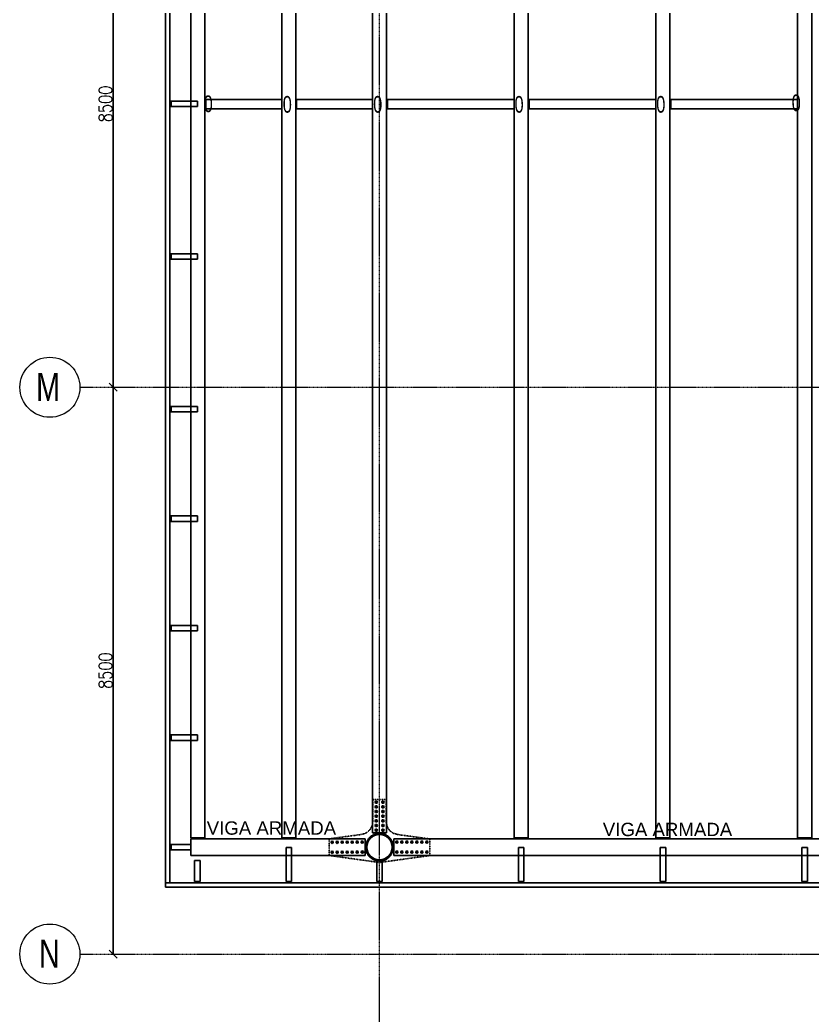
# Model space of a CAD drawing. Header units: millimetres. Extents: x -999 to 93225, y -17477 to 29086.
# Drawn here: x -999 to 10879, y -766 to 14160 of the extents above; entities that cross this region are included whole.
import ezdxf
from ezdxf.enums import TextEntityAlignment as Align

# ---------------------------------------------------------------- set-up
doc = ezdxf.new("R2010")
doc.units = ezdxf.units.MM
doc.header["$LTSCALE"] = 0.4
doc.linetypes.add('DXK_LINE_DOT2', pattern=[3.9198, 1.9599, -1.9599])
doc.linetypes.add('Grid Line', pattern=[3.33375, 1.905, -0.47625, 0.47625, -0.47625])
doc.layers.get('0').update_dxf_attribs({"color": 255})
for name, color, linetype, lineweight in [('0-3', 250, 'Continuous', 5), ('E_COLUMNAS-1', 1, 'Continuous', 25), ('E_COLUMNAS-3', 1, 'Continuous', 35), ('E_EJES', 8, 'Continuous', 9), ('E_EJES-1', 8, 'Grid Line', 9), ('E_TEXTO', 3, 'Continuous', 9), ('E_VIGAS-1', 254, 'Continuous', 25), ('E_VIGAS-2', 8, 'Continuous', 25), ('S-COLS-HDLN-1', 52, 'Continuous', 9)]:
    doc.layers.add(name, color=color, linetype=linetype, lineweight=lineweight)
doc.layers.add('COTAS', color=8, linetype='Continuous')
doc.styles.add('CNI_COTAS', font='romans.shx', dxfattribs={"width": 0.8})
doc.styles.add('CX', font='ARIALUNI.ttf', dxfattribs={"width": 0.8, "height": 300})
doc.styles.add('Swis721 LtCn BT', font='swisscl.ttf', dxfattribs={"height": 0.42})
doc.styles.add('VERDANA', font='arial.ttf')
doc.dimstyles.new('1.5', dxfattribs={"dimscale": 0, "dimtxt": 200, "dimasz": 120, "dimexe": 4, "dimexo": 4, "dimgap": 15, "dimtad": 1, "dimdec": 0, "dimzin": 4, "dimdsep": 46, "dimtxsty": 'CNI_COTAS', "dimblk": 'OBLIQUE', "dimcen": -0.09, "dimclrd": 256, "dimclrt": 3, "dimadec": 0, "dimazin": 0, "dimtfac": 1, "dimtdec": 0, "dimtmove": 2, "dimatfit": 0, "dimldrblk": 'OBLIQUE', "dimfxl": 0.05, "dimtolj": 1, "dimtzin": 0, "dimarcsym": 0})

# ---------------------------------------------------------------- blocks, each defined once
blk = doc.blocks.new('EST_SFM_VIGA-METALICA-SECCION-C - EST_SFM_VIGA-METALICA-UPN160-1510769-_10_00m_N_E_-NIVEL-3 DOC')
at = {"layer": 'E_VIGAS-1'}
for p, q in [((11.677, 0.047), (-11.69, 0.047)), ((11.677, 0.047), (11.677, -0.018)), ((-11.69, -0.018), (11.677, -0.018))]:
    blk.add_line(p, q, dxfattribs=at)
blk = doc.blocks.new('EST_SFM_VIGA-METALICA-SECCION-C - EST_SFM_VIGA-METALICA-UPN160-1509776-_10_00m_N_E_-NIVEL-3 DOC')
at = {"layer": 'E_VIGAS-1'}
for p, q in [((-44.831, -0.018), (-44.831, 0.047)), ((44.822, 0.047), (-44.831, 0.047)), ((-44.831, -0.018), (44.822, -0.018))]:
    blk.add_line(p, q, dxfattribs=at)
blk = doc.blocks.new('DCTIB_CNI_EST_MOD-1A-FAC_0001_rvt-2-_10_00m_N_E_-NIVEL-3 DOC')
at = {"layer": 'E_VIGAS-1'}
for p, q in [((-85.789, 153.428), (-85.789, 153.456)), ((-85.789, 153.456), (-85.788, 153.456)), ((-85.788, 153.374), (-85.788, 153.456)), ((-85.788, 153.456), (-85.391, 153.456)), ((-85.788, 153.456), (-85.788, 153.374)), ((-85.391, 153.456), (-85.391, 153.374)), ((-85.808, 153.418), (-85.794, 153.418)), ((-85.794, 153.413), (-85.808, 153.413)), ((-85.794, 153.418), (-85.789, 153.418)), ((-85.789, 153.413), (-85.794, 153.413)), ((-85.789, 153.374), (-85.789, 153.402)), ((-85.788, 153.374), (-85.789, 153.374)), ((-85.788, 153.374), (-85.391, 153.374)), ((-85.808, 151.128), (-85.794, 151.128)), ((-85.794, 151.123), (-85.808, 151.123)), ((-85.794, 151.128), (-85.789, 151.128)), ((-85.789, 151.123), (-85.794, 151.123)), ((-85.789, 151.139), (-85.789, 151.166)), ((-85.789, 151.166), (-85.788, 151.166)), ((-85.789, 151.084), (-85.789, 151.112)), ((-85.788, 151.084), (-85.789, 151.084)), ((-85.788, 151.084), (-85.788, 151.166)), ((-85.788, 151.166), (-85.391, 151.166)), ((-85.788, 151.166), (-85.788, 151.084)), ((-85.788, 151.084), (-85.391, 151.084)), ((-85.391, 151.166), (-85.391, 151.084)), ((-85.808, 148.838), (-85.794, 148.838)), ((-85.794, 148.833), (-85.808, 148.833)), ((-85.794, 148.838), (-85.789, 148.838)), ((-85.789, 148.833), (-85.794, 148.833)), ((-85.789, 148.849), (-85.789, 148.876)), ((-85.789, 148.876), (-85.788, 148.876)), ((-85.789, 148.794), (-85.789, 148.822)), ((-85.788, 148.794), (-85.788, 148.876)), ((-85.788, 148.876), (-85.391, 148.876)), ((-85.788, 148.876), (-85.788, 148.794)), ((-85.391, 148.876), (-85.391, 148.794)), ((-85.788, 148.794), (-85.789, 148.794)), ((-85.788, 148.794), (-85.391, 148.794)), ((-85.808, 147.195), (-85.794, 147.195)), ((-85.794, 147.19), (-85.808, 147.19)), ((-85.794, 147.195), (-85.789, 147.195)), ((-85.789, 147.19), (-85.794, 147.19)), ((-85.789, 147.206), (-85.789, 147.234)), ((-85.789, 147.234), (-85.788, 147.234)), ((-85.789, 147.152), (-85.789, 147.18)), ((-85.788, 147.152), (-85.788, 147.234)), ((-85.788, 147.234), (-85.391, 147.234)), ((-85.788, 147.234), (-85.788, 147.152)), ((-85.391, 147.234), (-85.391, 147.152)), ((-85.788, 147.152), (-85.789, 147.152)), ((-85.788, 147.152), (-85.391, 147.152)), ((-85.808, 145.553), (-85.794, 145.553)), ((-85.794, 145.548), (-85.808, 145.548)), ((-85.794, 145.553), (-85.789, 145.553)), ((-85.789, 145.548), (-85.794, 145.548)), ((-85.789, 145.564), (-85.789, 145.592)), ((-85.789, 145.592), (-85.788, 145.592)), ((-85.789, 145.51), (-85.789, 145.537)), ((-85.788, 145.51), (-85.788, 145.592)), ((-85.788, 145.592), (-85.391, 145.592)), ((-85.788, 145.592), (-85.788, 145.51)), ((-85.391, 145.592), (-85.391, 145.51)), ((-85.788, 145.51), (-85.789, 145.51)), ((-85.788, 145.51), (-85.391, 145.51)), ((-85.808, 143.911), (-85.794, 143.911)), ((-85.794, 143.906), (-85.808, 143.906)), ((-85.794, 143.911), (-85.789, 143.911)), ((-85.789, 143.906), (-85.794, 143.906)), ((-85.789, 143.921), (-85.789, 143.949)), ((-85.789, 143.949), (-85.788, 143.949)), ((-85.789, 143.867), (-85.789, 143.895)), ((-85.788, 143.867), (-85.788, 143.949)), ((-85.788, 143.949), (-85.391, 143.949)), ((-85.788, 143.949), (-85.788, 143.867)), ((-85.391, 143.949), (-85.391, 143.867)), ((-85.788, 143.867), (-85.789, 143.867)), ((-85.788, 143.867), (-85.391, 143.867)), ((-85.808, 142.268), (-85.794, 142.268)), ((-85.794, 142.263), (-85.808, 142.263)), ((-85.794, 142.268), (-85.789, 142.268)), ((-85.789, 142.263), (-85.794, 142.263)), ((-85.789, 142.307), (-85.788, 142.307)), ((-85.789, 142.279), (-85.789, 142.307)), ((-85.789, 142.225), (-85.789, 142.253)), ((-85.788, 142.225), (-85.788, 142.307)), ((-85.788, 142.307), (-85.788, 142.225)), ((-85.491, 142.307), (-85.788, 142.307)), ((-85.491, 142.307), (-85.491, 142.225)), ((-84.064, 142.261), (-83.982, 142.261)), ((-84.064, 141.749), (-84.064, 142.261)), ((-83.982, 141.749), (-83.982, 142.261)), ((-80.578, 142.261), (-80.496, 142.261)), ((-80.578, 141.749), (-80.578, 142.261)), ((-80.496, 141.749), (-80.496, 142.261)), ((-78.453, 142.261), (-78.371, 142.261)), ((-78.453, 141.749), (-78.453, 142.261)), ((-78.371, 141.749), (-78.371, 142.261)), ((-76.328, 142.261), (-76.246, 142.261)), ((-76.328, 141.749), (-76.328, 142.261)), ((-76.246, 141.749), (-76.246, 142.261)), ((-85.788, 142.225), (-85.789, 142.225)), ((-85.491, 142.225), (-85.788, 142.225)), ((-85.435, 142.063), (-85.353, 142.063)), ((-85.435, 141.749), (-85.435, 142.063)), ((-85.353, 141.749), (-85.353, 142.063)), ((-82.703, 142.058), (-82.621, 142.058)), ((-82.703, 141.749), (-82.703, 142.058)), ((-82.621, 141.749), (-82.621, 142.058)), ((-85.353, 141.749), (-85.435, 141.749)), ((-85.435, 141.748), (-85.435, 141.749)), ((-85.435, 141.749), (-85.353, 141.749)), ((-85.407, 141.748), (-85.435, 141.748)), ((-85.396, 141.743), (-85.396, 141.748)), ((-85.396, 141.729), (-85.396, 141.743)), ((-85.391, 141.748), (-85.391, 141.743)), ((-85.391, 141.743), (-85.391, 141.729)), ((-85.353, 141.748), (-85.381, 141.748)), ((-85.353, 141.749), (-85.353, 141.748)), ((-83.982, 141.749), (-84.064, 141.749)), ((-84.064, 141.748), (-84.064, 141.749)), ((-84.064, 141.749), (-83.982, 141.749)), ((-84.037, 141.748), (-84.064, 141.748)), ((-84.026, 141.743), (-84.026, 141.748)), ((-84.026, 141.729), (-84.026, 141.743)), ((-84.021, 141.748), (-84.021, 141.743)), ((-84.021, 141.743), (-84.021, 141.729)), ((-83.982, 141.748), (-84.01, 141.748)), ((-83.982, 141.749), (-83.982, 141.748)), ((-82.621, 141.749), (-82.703, 141.749)), ((-82.703, 141.748), (-82.703, 141.749)), ((-82.703, 141.749), (-82.621, 141.749)), ((-82.675, 141.748), (-82.703, 141.748)), ((-82.664, 141.743), (-82.664, 141.748)), ((-82.664, 141.729), (-82.664, 141.743)), ((-82.659, 141.748), (-82.659, 141.743)), ((-82.659, 141.743), (-82.659, 141.729)), ((-82.621, 141.748), (-82.649, 141.748)), ((-82.621, 141.749), (-82.621, 141.748)), ((-80.496, 141.749), (-80.578, 141.749)), ((-80.578, 141.748), (-80.578, 141.749)), ((-80.578, 141.749), (-80.496, 141.749)), ((-80.55, 141.748), (-80.578, 141.748)), ((-80.539, 141.743), (-80.539, 141.748)), ((-80.539, 141.729), (-80.539, 141.743)), ((-80.534, 141.748), (-80.534, 141.743)), ((-80.534, 141.743), (-80.534, 141.729)), ((-80.496, 141.748), (-80.524, 141.748)), ((-80.496, 141.749), (-80.496, 141.748)), ((-78.371, 141.749), (-78.453, 141.749)), ((-78.453, 141.748), (-78.453, 141.749)), ((-78.453, 141.749), (-78.371, 141.749)), ((-78.425, 141.748), (-78.453, 141.748)), ((-78.414, 141.743), (-78.414, 141.748)), ((-78.414, 141.729), (-78.414, 141.743)), ((-78.409, 141.748), (-78.409, 141.743)), ((-78.409, 141.743), (-78.409, 141.729)), ((-78.371, 141.748), (-78.399, 141.748)), ((-78.371, 141.749), (-78.371, 141.748)), ((-76.246, 141.749), (-76.328, 141.749)), ((-76.328, 141.748), (-76.328, 141.749)), ((-76.328, 141.749), (-76.246, 141.749)), ((-76.3, 141.748), (-76.328, 141.748)), ((-76.289, 141.743), (-76.289, 141.748)), ((-76.289, 141.729), (-76.289, 141.743)), ((-76.284, 141.748), (-76.284, 141.743)), ((-76.284, 141.743), (-76.284, 141.729)), ((-76.246, 141.748), (-76.274, 141.748)), ((-76.246, 141.749), (-76.246, 141.748))]:
    blk.add_line(p, q, dxfattribs=at)
for points, knots in [([(-85.789, 153.428), (-85.789, 153.428), (-85.789, 153.426), (-85.789, 153.424), (-85.79, 153.421), (-85.791, 153.419), (-85.792, 153.418), (-85.793, 153.418), (-85.794, 153.418)], [0, 0, 0, 0, 0.142857, 0.285714, 0.428571, 0.571429, 0.785714, 1, 1, 1, 1]), ([(-85.794, 153.418), (-85.793, 153.418), (-85.792, 153.418), (-85.791, 153.42), (-85.79, 153.421), (-85.79, 153.423), (-85.789, 153.424), (-85.789, 153.426), (-85.789, 153.427), (-85.789, 153.428)], [0, 0, 0, 0, 0.285714, 0.428571, 0.571429, 0.678571, 0.732143, 0.785714, 1, 1, 1, 1]), ([(-85.789, 153.402), (-85.789, 153.403), (-85.789, 153.405), (-85.789, 153.407), (-85.79, 153.409), (-85.791, 153.411), (-85.792, 153.412), (-85.793, 153.413), (-85.794, 153.413)], [0, 0, 0, 0, 0.142857, 0.285714, 0.428571, 0.571429, 0.785714, 1, 1, 1, 1]), ([(-85.794, 153.413), (-85.793, 153.413), (-85.792, 153.412), (-85.791, 153.411), (-85.79, 153.409), (-85.79, 153.408), (-85.789, 153.407), (-85.789, 153.405), (-85.789, 153.403), (-85.789, 153.402)], [0, 0, 0, 0, 0.285714, 0.428571, 0.571429, 0.678571, 0.732143, 0.785714, 1, 1, 1, 1]), ([(-85.789, 151.139), (-85.789, 151.138), (-85.789, 151.136), (-85.789, 151.134), (-85.79, 151.131), (-85.791, 151.13), (-85.792, 151.128), (-85.793, 151.128), (-85.794, 151.128)], [0, 0, 0, 0, 0.142857, 0.285714, 0.428571, 0.571429, 0.785714, 1, 1, 1, 1]), ([(-85.794, 151.128), (-85.793, 151.128), (-85.792, 151.128), (-85.791, 151.13), (-85.79, 151.131), (-85.79, 151.133), (-85.789, 151.134), (-85.789, 151.136), (-85.789, 151.137), (-85.789, 151.139)], [0, 0, 0, 0, 0.285714, 0.428571, 0.571429, 0.678571, 0.732143, 0.785714, 1, 1, 1, 1]), ([(-85.789, 151.112), (-85.789, 151.113), (-85.789, 151.115), (-85.789, 151.117), (-85.79, 151.119), (-85.791, 151.121), (-85.792, 151.123), (-85.793, 151.123), (-85.794, 151.123)], [0, 0, 0, 0, 0.142857, 0.285714, 0.428571, 0.571429, 0.785714, 1, 1, 1, 1]), ([(-85.794, 151.123), (-85.793, 151.123), (-85.792, 151.122), (-85.791, 151.121), (-85.79, 151.119), (-85.79, 151.118), (-85.789, 151.117), (-85.789, 151.115), (-85.789, 151.113), (-85.789, 151.112)], [0, 0, 0, 0, 0.285714, 0.428571, 0.571429, 0.678571, 0.732143, 0.785714, 1, 1, 1, 1]), ([(-85.789, 148.849), (-85.789, 148.848), (-85.789, 148.846), (-85.789, 148.844), (-85.79, 148.842), (-85.791, 148.84), (-85.792, 148.838), (-85.793, 148.838), (-85.794, 148.838)], [0, 0, 0, 0, 0.142857, 0.285714, 0.428571, 0.571429, 0.785714, 1, 1, 1, 1]), ([(-85.794, 148.838), (-85.793, 148.838), (-85.792, 148.838), (-85.791, 148.84), (-85.79, 148.841), (-85.79, 148.843), (-85.789, 148.844), (-85.789, 148.846), (-85.789, 148.847), (-85.789, 148.849)], [0, 0, 0, 0, 0.285714, 0.428571, 0.571429, 0.678571, 0.732143, 0.785714, 1, 1, 1, 1]), ([(-85.789, 148.822), (-85.789, 148.823), (-85.789, 148.825), (-85.789, 148.827), (-85.79, 148.829), (-85.791, 148.831), (-85.792, 148.833), (-85.793, 148.833), (-85.794, 148.833)], [0, 0, 0, 0, 0.142857, 0.285714, 0.428571, 0.571429, 0.785714, 1, 1, 1, 1]), ([(-85.794, 148.833), (-85.793, 148.833), (-85.792, 148.833), (-85.791, 148.831), (-85.79, 148.829), (-85.79, 148.828), (-85.789, 148.827), (-85.789, 148.825), (-85.789, 148.823), (-85.789, 148.822)], [0, 0, 0, 0, 0.285714, 0.428571, 0.571429, 0.678571, 0.732143, 0.785714, 1, 1, 1, 1]), ([(-85.789, 147.206), (-85.789, 147.205), (-85.789, 147.204), (-85.789, 147.201), (-85.79, 147.199), (-85.791, 147.197), (-85.792, 147.196), (-85.793, 147.195), (-85.794, 147.195)], [0, 0, 0, 0, 0.142857, 0.285714, 0.428571, 0.571429, 0.785714, 1, 1, 1, 1]), ([(-85.794, 147.195), (-85.793, 147.195), (-85.792, 147.196), (-85.791, 147.197), (-85.79, 147.199), (-85.79, 147.2), (-85.789, 147.202), (-85.789, 147.203), (-85.789, 147.205), (-85.789, 147.206)], [0, 0, 0, 0, 0.285714, 0.428571, 0.571429, 0.678571, 0.732143, 0.785714, 1, 1, 1, 1]), ([(-85.789, 147.18), (-85.789, 147.181), (-85.789, 147.182), (-85.789, 147.185), (-85.79, 147.187), (-85.791, 147.189), (-85.792, 147.19), (-85.793, 147.19), (-85.794, 147.19)], [0, 0, 0, 0, 0.142857, 0.285714, 0.428571, 0.571429, 0.785714, 1, 1, 1, 1]), ([(-85.794, 147.19), (-85.793, 147.19), (-85.792, 147.19), (-85.791, 147.189), (-85.79, 147.187), (-85.79, 147.186), (-85.789, 147.184), (-85.789, 147.183), (-85.789, 147.181), (-85.789, 147.18)], [0, 0, 0, 0, 0.285714, 0.428571, 0.571429, 0.678571, 0.732143, 0.785714, 1, 1, 1, 1]), ([(-85.794, 145.553), (-85.793, 145.553), (-85.792, 145.553), (-85.791, 145.555), (-85.79, 145.557), (-85.79, 145.558), (-85.789, 145.559), (-85.789, 145.561), (-85.789, 145.562), (-85.789, 145.564)], [0, 0, 0, 0, 0.285714, 0.428571, 0.571429, 0.678571, 0.732143, 0.785714, 1, 1, 1, 1]), ([(-85.789, 145.563), (-85.789, 145.563), (-85.789, 145.561), (-85.789, 145.559), (-85.79, 145.557), (-85.791, 145.555), (-85.792, 145.553), (-85.793, 145.553), (-85.794, 145.553)], [0.0205756, 0.0205756, 0.0205756, 0.0205756, 0.1428571, 0.2857143, 0.4285714, 0.5714286, 0.7857143, 1, 1, 1, 1]), ([(-85.789, 145.537), (-85.789, 145.538), (-85.789, 145.54), (-85.789, 145.542), (-85.79, 145.544), (-85.791, 145.546), (-85.792, 145.548), (-85.793, 145.548), (-85.794, 145.548)], [0, 0, 0, 0, 0.142857, 0.285714, 0.428571, 0.571429, 0.785714, 1, 1, 1, 1]), ([(-85.794, 145.548), (-85.793, 145.548), (-85.792, 145.548), (-85.791, 145.546), (-85.79, 145.545), (-85.79, 145.543), (-85.789, 145.542), (-85.789, 145.54), (-85.789, 145.539), (-85.789, 145.537)], [0, 0, 0, 0, 0.285714, 0.428571, 0.571429, 0.678571, 0.732143, 0.785714, 1, 1, 1, 1]), ([(-85.789, 143.921), (-85.789, 143.92), (-85.789, 143.919), (-85.789, 143.916), (-85.79, 143.914), (-85.791, 143.912), (-85.792, 143.911), (-85.793, 143.911), (-85.794, 143.911)], [0, 0, 0, 0, 0.142857, 0.285714, 0.428571, 0.571429, 0.785714, 1, 1, 1, 1]), ([(-85.794, 143.911), (-85.793, 143.911), (-85.792, 143.911), (-85.791, 143.913), (-85.79, 143.914), (-85.79, 143.916), (-85.789, 143.917), (-85.789, 143.918), (-85.789, 143.92), (-85.789, 143.921)], [0, 0, 0, 0, 0.285714, 0.428571, 0.571429, 0.678571, 0.732143, 0.785714, 1, 1, 1, 1]), ([(-85.789, 143.895), (-85.789, 143.896), (-85.789, 143.897), (-85.789, 143.9), (-85.79, 143.902), (-85.791, 143.904), (-85.792, 143.905), (-85.793, 143.906), (-85.794, 143.906)], [0, 0, 0, 0, 0.142857, 0.285714, 0.428571, 0.571429, 0.785714, 1, 1, 1, 1]), ([(-85.794, 143.906), (-85.793, 143.906), (-85.792, 143.905), (-85.791, 143.904), (-85.79, 143.902), (-85.79, 143.901), (-85.789, 143.9), (-85.789, 143.898), (-85.789, 143.896), (-85.789, 143.895)], [0, 0, 0, 0, 0.285714, 0.428571, 0.571429, 0.678571, 0.732143, 0.785714, 1, 1, 1, 1]), ([(-85.794, 142.268), (-85.793, 142.268), (-85.792, 142.269), (-85.791, 142.27), (-85.79, 142.272), (-85.79, 142.273), (-85.789, 142.274), (-85.789, 142.276), (-85.789, 142.278), (-85.789, 142.279)], [0, 0, 0, 0, 0.285714, 0.428571, 0.571429, 0.678571, 0.732143, 0.785714, 1, 1, 1, 1]), ([(-85.789, 142.279), (-85.789, 142.278), (-85.789, 142.276), (-85.789, 142.274), (-85.79, 142.272), (-85.791, 142.27), (-85.792, 142.269), (-85.793, 142.268), (-85.794, 142.268)], [0, 0, 0, 0, 0.142857, 0.285714, 0.428571, 0.571429, 0.785714, 1, 1, 1, 1]), ([(-85.794, 142.263), (-85.793, 142.263), (-85.792, 142.263), (-85.791, 142.261), (-85.79, 142.26), (-85.79, 142.258), (-85.789, 142.257), (-85.789, 142.255), (-85.789, 142.254), (-85.789, 142.253)], [0, 0, 0, 0, 0.285714, 0.428571, 0.571429, 0.678571, 0.732143, 0.785714, 1, 1, 1, 1]), ([(-85.789, 142.253), (-85.789, 142.253), (-85.789, 142.255), (-85.789, 142.257), (-85.79, 142.26), (-85.791, 142.262), (-85.792, 142.263), (-85.793, 142.263), (-85.794, 142.263)], [0, 0, 0, 0, 0.142857, 0.285714, 0.428571, 0.571429, 0.785714, 1, 1, 1, 1]), ([(-85.407, 141.748), (-85.406, 141.748), (-85.405, 141.748), (-85.402, 141.748), (-85.4, 141.747), (-85.398, 141.747), (-85.397, 141.745), (-85.396, 141.744), (-85.396, 141.743)], [0, 0, 0, 0, 0.142857, 0.285714, 0.428571, 0.571429, 0.785714, 1, 1, 1, 1]), ([(-85.396, 141.743), (-85.396, 141.744), (-85.397, 141.746), (-85.398, 141.747), (-85.4, 141.747), (-85.401, 141.748), (-85.402, 141.748), (-85.404, 141.748), (-85.406, 141.748), (-85.407, 141.748)], [0, 0, 0, 0, 0.285714, 0.428571, 0.571429, 0.678571, 0.732143, 0.785714, 1, 1, 1, 1]), ([(-85.381, 141.748), (-85.382, 141.748), (-85.383, 141.748), (-85.386, 141.748), (-85.388, 141.747), (-85.39, 141.747), (-85.391, 141.745), (-85.391, 141.744), (-85.391, 141.743)], [0, 0, 0, 0, 0.142857, 0.285714, 0.428571, 0.571429, 0.785714, 1, 1, 1, 1]), ([(-85.391, 141.743), (-85.391, 141.744), (-85.391, 141.746), (-85.389, 141.747), (-85.388, 141.747), (-85.386, 141.748), (-85.385, 141.748), (-85.384, 141.748), (-85.382, 141.748), (-85.381, 141.748)], [0, 0, 0, 0, 0.285714, 0.428571, 0.571429, 0.678571, 0.732143, 0.785714, 1, 1, 1, 1]), ([(-84.037, 141.748), (-84.036, 141.748), (-84.034, 141.748), (-84.032, 141.748), (-84.03, 141.747), (-84.028, 141.747), (-84.026, 141.745), (-84.026, 141.744), (-84.026, 141.743)], [0, 0, 0, 0, 0.142857, 0.285714, 0.428571, 0.571429, 0.785714, 1, 1, 1, 1]), ([(-84.026, 141.743), (-84.026, 141.744), (-84.026, 141.746), (-84.028, 141.747), (-84.029, 141.747), (-84.031, 141.748), (-84.032, 141.748), (-84.034, 141.748), (-84.035, 141.748), (-84.037, 141.748)], [0, 0, 0, 0, 0.285714, 0.428571, 0.571429, 0.678571, 0.732143, 0.785714, 1, 1, 1, 1]), ([(-84.01, 141.748), (-84.011, 141.748), (-84.013, 141.748), (-84.015, 141.748), (-84.017, 141.747), (-84.019, 141.747), (-84.021, 141.745), (-84.021, 141.744), (-84.021, 141.743)], [0, 0, 0, 0, 0.142857, 0.285714, 0.428571, 0.571429, 0.785714, 1, 1, 1, 1]), ([(-84.021, 141.743), (-84.021, 141.744), (-84.021, 141.746), (-84.019, 141.747), (-84.017, 141.747), (-84.016, 141.748), (-84.015, 141.748), (-84.013, 141.748), (-84.011, 141.748), (-84.01, 141.748)], [0, 0, 0, 0, 0.285714, 0.428571, 0.571429, 0.678571, 0.732143, 0.785714, 1, 1, 1, 1]), ([(-82.675, 141.748), (-82.674, 141.748), (-82.673, 141.748), (-82.67, 141.748), (-82.668, 141.747), (-82.666, 141.747), (-82.665, 141.745), (-82.664, 141.744), (-82.664, 141.743)], [0, 0, 0, 0, 0.142857, 0.285714, 0.428571, 0.571429, 0.785714, 1, 1, 1, 1]), ([(-82.664, 141.743), (-82.664, 141.744), (-82.665, 141.746), (-82.666, 141.747), (-82.668, 141.747), (-82.669, 141.748), (-82.67, 141.748), (-82.672, 141.748), (-82.674, 141.748), (-82.675, 141.748)], [0, 0, 0, 0, 0.285714, 0.428571, 0.571429, 0.678571, 0.732143, 0.785714, 1, 1, 1, 1]), ([(-82.649, 141.748), (-82.65, 141.748), (-82.651, 141.748), (-82.654, 141.748), (-82.656, 141.747), (-82.658, 141.747), (-82.659, 141.745), (-82.659, 141.744), (-82.659, 141.743)], [0, 0, 0, 0, 0.142857, 0.285714, 0.428571, 0.571429, 0.785714, 1, 1, 1, 1]), ([(-82.659, 141.743), (-82.659, 141.744), (-82.659, 141.746), (-82.657, 141.747), (-82.656, 141.747), (-82.654, 141.748), (-82.653, 141.748), (-82.652, 141.748), (-82.65, 141.748), (-82.649, 141.748)], [0, 0, 0, 0, 0.285714, 0.428571, 0.571429, 0.678571, 0.732143, 0.785714, 1, 1, 1, 1]), ([(-80.55, 141.748), (-80.549, 141.748), (-80.548, 141.748), (-80.545, 141.748), (-80.543, 141.747), (-80.541, 141.747), (-80.54, 141.745), (-80.539, 141.744), (-80.539, 141.743)], [0, 0, 0, 0, 0.142857, 0.285714, 0.428571, 0.571429, 0.785714, 1, 1, 1, 1]), ([(-80.539, 141.743), (-80.539, 141.744), (-80.54, 141.746), (-80.541, 141.747), (-80.543, 141.747), (-80.544, 141.748), (-80.545, 141.748), (-80.547, 141.748), (-80.549, 141.748), (-80.55, 141.748)], [0, 0, 0, 0, 0.285714, 0.428571, 0.571429, 0.678571, 0.732143, 0.785714, 1, 1, 1, 1]), ([(-80.524, 141.748), (-80.525, 141.748), (-80.526, 141.748), (-80.529, 141.748), (-80.531, 141.747), (-80.533, 141.747), (-80.534, 141.745), (-80.534, 141.744), (-80.534, 141.743)], [0, 0, 0, 0, 0.142857, 0.285714, 0.428571, 0.571429, 0.785714, 1, 1, 1, 1]), ([(-80.534, 141.743), (-80.534, 141.744), (-80.534, 141.746), (-80.532, 141.747), (-80.531, 141.747), (-80.529, 141.748), (-80.528, 141.748), (-80.527, 141.748), (-80.525, 141.748), (-80.524, 141.748)], [0, 0, 0, 0, 0.285714, 0.428571, 0.571429, 0.678571, 0.732143, 0.785714, 1, 1, 1, 1]), ([(-78.425, 141.748), (-78.424, 141.748), (-78.423, 141.748), (-78.42, 141.748), (-78.418, 141.747), (-78.416, 141.747), (-78.415, 141.745), (-78.414, 141.744), (-78.414, 141.743)], [0, 0, 0, 0, 0.142857, 0.285714, 0.428571, 0.571429, 0.785714, 1, 1, 1, 1]), ([(-78.414, 141.743), (-78.414, 141.744), (-78.415, 141.746), (-78.416, 141.747), (-78.418, 141.747), (-78.419, 141.748), (-78.42, 141.748), (-78.422, 141.748), (-78.424, 141.748), (-78.425, 141.748)], [0, 0, 0, 0, 0.285714, 0.428571, 0.571429, 0.678571, 0.732143, 0.785714, 1, 1, 1, 1]), ([(-78.399, 141.748), (-78.4, 141.748), (-78.401, 141.748), (-78.404, 141.748), (-78.406, 141.747), (-78.408, 141.747), (-78.409, 141.745), (-78.409, 141.744), (-78.409, 141.743)], [0, 0, 0, 0, 0.142857, 0.285714, 0.428571, 0.571429, 0.785714, 1, 1, 1, 1]), ([(-78.409, 141.743), (-78.409, 141.744), (-78.409, 141.746), (-78.407, 141.747), (-78.406, 141.747), (-78.404, 141.748), (-78.403, 141.748), (-78.402, 141.748), (-78.4, 141.748), (-78.399, 141.748)], [0, 0, 0, 0, 0.285714, 0.428571, 0.571429, 0.678571, 0.732143, 0.785714, 1, 1, 1, 1]), ([(-76.3, 141.748), (-76.299, 141.748), (-76.298, 141.748), (-76.295, 141.748), (-76.293, 141.747), (-76.291, 141.747), (-76.29, 141.745), (-76.289, 141.744), (-76.289, 141.743)], [0, 0, 0, 0, 0.142857, 0.285714, 0.428571, 0.571429, 0.785714, 1, 1, 1, 1]), ([(-76.289, 141.743), (-76.289, 141.744), (-76.29, 141.746), (-76.291, 141.747), (-76.293, 141.747), (-76.294, 141.748), (-76.295, 141.748), (-76.297, 141.748), (-76.299, 141.748), (-76.3, 141.748)], [0, 0, 0, 0, 0.285714, 0.428571, 0.571429, 0.678571, 0.732143, 0.785714, 1, 1, 1, 1]), ([(-76.274, 141.748), (-76.275, 141.748), (-76.276, 141.748), (-76.279, 141.748), (-76.281, 141.747), (-76.283, 141.747), (-76.284, 141.745), (-76.284, 141.744), (-76.284, 141.743)], [0, 0, 0, 0, 0.142857, 0.285714, 0.428571, 0.571429, 0.785714, 1, 1, 1, 1]), ([(-76.284, 141.743), (-76.284, 141.744), (-76.284, 141.746), (-76.282, 141.747), (-76.281, 141.747), (-76.279, 141.748), (-76.278, 141.748), (-76.277, 141.748), (-76.275, 141.748), (-76.274, 141.748)], [0, 0, 0, 0, 0.285714, 0.428571, 0.571429, 0.678571, 0.732143, 0.785714, 1, 1, 1, 1])]:
    blk.add_open_spline(points, degree=3, knots=knots, dxfattribs=at)
at = {"layer": 'E_VIGAS-1', "rotation": 269.9999999999999}
blk.add_blockref('EST_SFM_VIGA-METALICA-SECCION-C - EST_SFM_VIGA-METALICA-UPN160-1510769-_10_00m_N_E_-NIVEL-3 DOC', (-85.855, 153.406), dxfattribs=at)
at = {"layer": 'E_VIGAS-1'}
blk.add_blockref('EST_SFM_VIGA-METALICA-SECCION-C - EST_SFM_VIGA-METALICA-UPN160-1509776-_10_00m_N_E_-NIVEL-3 DOC', (-41.042, 141.682), dxfattribs=at)
blk = doc.blocks.new('EST_SFM_VIGA-METALICA-SECCION-H - EST_SFM_VIGA-METALICA_ARMADA250x830x25x10-2649218-_10_00m_N_E_-NIVEL-3 DOC')
at = {"layer": 'E_VIGAS-2'}
for p, q in [((-4.034, -0.125), (-4.034, 0.125)), ((-4.034, 0.125), (4.034, 0.125)), ((4.034, 0.125), (4.034, -0.125)), ((-4.034, -0.125), (4.034, -0.125))]:
    blk.add_line(p, q, dxfattribs=at)
blk = doc.blocks.new('EST_SCM_COLUMNA-METALICA-SECCION-CIRCULAR - EST_SCM_COLUMNA-TUBULAR-CIRCULAR_PTEØ_16__e_12_7mm-V50-_10_00m_N_E_-NIVEL-3 DOC')
at = {"layer": 'S-COLS-HDLN-1'}
h = blk.add_hatch(dxfattribs=at)
h.set_pattern_fill('FP_20', color=256, style=0, pattern_type=2)
h.set_pattern_definition([(45, (-142.266, -82.662), (-0.15909903, 0.15909903), [])])
h.paths.add_polyline_path([(-0.203, 0), (-0.197, -0.049), (-0.18, -0.094), (-0.152, -0.135), (-0.115, -0.167), (-0.072, -0.19), (-0.02, -0.202), (0.024, -0.202), (0.072, -0.19), (0.115, -0.167), (0.152, -0.135), (0.182, -0.089), (0.198, -0.046), (0.202, 0.006), (0.197, 0.049), (0.18, 0.094), (0.152, 0.135), (0.115, 0.167), (0.068, 0.191), (0.02, 0.202), (-0.024, 0.202), (-0.072, 0.19), (-0.115, 0.167), (-0.152, 0.135), (-0.182, 0.089), (-0.198, 0.046), (-0.203, 0)])
h.paths.add_polyline_path([(-0.19, 0), (-0.184, 0.049), (-0.165, 0.094), (-0.143, 0.126), (-0.108, 0.157), (-0.068, 0.178), (-0.02, 0.189), (0.024, 0.189), (0.072, 0.176), (0.108, 0.157), (0.143, 0.126), (0.169, 0.089), (0.185, 0.046), (0.19, -0.006), (0.185, -0.046), (0.169, -0.089), (0.143, -0.126), (0.108, -0.157), (0.068, -0.178), (0.02, -0.189), (-0.024, -0.189), (-0.068, -0.178), (-0.108, -0.157), (-0.143, -0.125), (-0.169, -0.089), (-0.185, -0.046)])
at = {"layer": 'E_COLUMNAS-1'}
for radius, start, end in [(0.203, 360, 180), (0.19, 0, 180), (0.203, 180, 360), (0.19, 180, 0)]:
    blk.add_arc((0, 0), radius, start, end, dxfattribs=at)
blk = doc.blocks.new('Grid - CNI_NOMBRE EJES-372759-_10_00m_N_E_-NIVEL-3 DOC')
at = {"layer": 'E_EJES'}
blk.add_circle((0, 0), 0.003, dxfattribs=at)
blk = doc.blocks.new('Bolt-72574620-3436 - 1471')
at = {"color": 253, "linetype": 'Continuous'}
for p, q in [((12656, 8456), (12665, 8471)), ((12665, 8441), (12656, 8456)), ((12656, 8386), (12665, 8401)), ((12665, 8371), (12656, 8386)), ((12665, 8471), (12682, 8471)), ((12682, 8441), (12665, 8441)), ((12665, 8401), (12682, 8401)), ((12682, 8371), (12665, 8371)), ((12682, 8471), (12691, 8456)), ((12691, 8456), (12682, 8441)), ((12682, 8401), (12691, 8386)), ((12691, 8386), (12682, 8371)), ((12756, 8456), (12765, 8471)), ((12765, 8441), (12756, 8456)), ((12756, 8386), (12765, 8401)), ((12765, 8371), (12756, 8386)), ((12765, 8471), (12782, 8471)), ((12782, 8441), (12765, 8441)), ((12765, 8401), (12782, 8401)), ((12782, 8371), (12765, 8371)), ((12782, 8471), (12791, 8456)), ((12791, 8456), (12782, 8441)), ((12782, 8401), (12791, 8386)), ((12791, 8386), (12782, 8371)), ((12656, 8316), (12665, 8331)), ((12665, 8301), (12656, 8316)), ((12656, 8246), (12665, 8261)), ((12665, 8231), (12656, 8246)), ((12665, 8331), (12682, 8331)), ((12682, 8301), (12665, 8301)), ((12665, 8261), (12682, 8261)), ((12682, 8231), (12665, 8231)), ((12682, 8331), (12691, 8316)), ((12691, 8316), (12682, 8301)), ((12682, 8261), (12691, 8246)), ((12691, 8246), (12682, 8231)), ((12756, 8316), (12765, 8331)), ((12765, 8301), (12756, 8316)), ((12756, 8246), (12765, 8261)), ((12765, 8231), (12756, 8246)), ((12765, 8331), (12782, 8331)), ((12782, 8301), (12765, 8301)), ((12765, 8261), (12782, 8261)), ((12782, 8231), (12765, 8231)), ((12782, 8331), (12791, 8316)), ((12791, 8316), (12782, 8301)), ((12782, 8261), (12791, 8246)), ((12791, 8246), (12782, 8231)), ((12656, 8176), (12665, 8191)), ((12665, 8161), (12656, 8176)), ((12656, 8106), (12665, 8121)), ((12665, 8091), (12656, 8106)), ((12665, 8191), (12682, 8191)), ((12682, 8161), (12665, 8161)), ((12665, 8121), (12682, 8121)), ((12682, 8091), (12665, 8091)), ((12682, 8191), (12691, 8176)), ((12691, 8176), (12682, 8161)), ((12682, 8121), (12691, 8106)), ((12691, 8106), (12682, 8091)), ((12756, 8176), (12765, 8191)), ((12765, 8161), (12756, 8176)), ((12756, 8106), (12765, 8121)), ((12765, 8091), (12756, 8106)), ((12765, 8191), (12782, 8191)), ((12782, 8161), (12765, 8161)), ((12765, 8121), (12782, 8121)), ((12782, 8091), (12765, 8091)), ((12782, 8191), (12791, 8176)), ((12791, 8176), (12782, 8161)), ((12782, 8121), (12791, 8106)), ((12791, 8106), (12782, 8091)), ((12656, 8036), (12665, 8051)), ((12665, 8021), (12656, 8036)), ((12665, 8051), (12682, 8051)), ((12682, 8021), (12665, 8021)), ((12682, 8051), (12691, 8036)), ((12691, 8036), (12682, 8021)), ((12756, 8036), (12765, 8051)), ((12765, 8021), (12756, 8036)), ((12765, 8051), (12782, 8051)), ((12782, 8021), (12765, 8021)), ((12782, 8051), (12791, 8036)), ((12791, 8036), (12782, 8021))]:
    blk.add_line(p, q, dxfattribs=at)
for centre, radius, start, end in [((12673, 8456), 11.5, 108, 288), ((12673, 8386), 11.5, 108, 288), ((12673, 8456), 10, 0, 180), ((12673, 8456), 10, 180, 0), ((12673, 8386), 10, 0, 180), ((12673, 8386), 10, 180, 0), ((12673, 8456), 11.5, 288, 108), ((12673, 8386), 11.5, 288, 108), ((12773, 8456), 11.5, 108, 288), ((12773, 8386), 11.5, 108, 288), ((12773, 8456), 10, 0, 180), ((12773, 8456), 10, 180, 0), ((12773, 8386), 10, 0, 180), ((12773, 8386), 10, 180, 0), ((12773, 8456), 11.5, 288, 108), ((12773, 8386), 11.5, 288, 108), ((12673, 8316), 11.5, 108, 288), ((12673, 8246), 11.5, 108, 288), ((12673, 8316), 10, 0, 180), ((12673, 8316), 10, 180, 0), ((12673, 8246), 10, 0, 180), ((12673, 8246), 10, 180, 0), ((12673, 8316), 11.5, 288, 108), ((12673, 8246), 11.5, 288, 108), ((12773, 8316), 11.5, 108, 288), ((12773, 8246), 11.5, 108, 288), ((12773, 8316), 10, 0, 180), ((12773, 8316), 10, 180, 0), ((12773, 8246), 10, 0, 180), ((12773, 8246), 10, 180, 0), ((12773, 8316), 11.5, 288, 108), ((12773, 8246), 11.5, 288, 108), ((12673, 8176), 11.5, 108, 288), ((12673, 8106), 11.5, 108, 288), ((12673, 8176), 10, 0, 180), ((12673, 8176), 10, 180, 0), ((12673, 8106), 10, 0, 180), ((12673, 8106), 10, 180, 0), ((12673, 8176), 11.5, 288, 108), ((12673, 8106), 11.5, 288, 108), ((12773, 8176), 11.5, 108, 288), ((12773, 8106), 11.5, 108, 288), ((12773, 8176), 10, 0, 180), ((12773, 8176), 10, 180, 0), ((12773, 8106), 10, 0, 180), ((12773, 8106), 10, 180, 0), ((12773, 8176), 11.5, 288, 108), ((12773, 8106), 11.5, 288, 108), ((12673, 8036), 11.5, 108, 288), ((12673, 8036), 10, 0, 180), ((12673, 8036), 10, 180, 0), ((12673, 8036), 11.5, 288, 108), ((12773, 8036), 11.5, 108, 288), ((12773, 8036), 10, 0, 180), ((12773, 8036), 10, 180, 0), ((12773, 8036), 11.5, 288, 108)]:
    blk.add_arc(centre, radius, start, end, dxfattribs=at)
blk = doc.blocks.new('Bolt-72574620-1848 - 1471')
at = {"color": 253, "linetype": 'Continuous'}
for p, q in [((12000, 7866), (12015, 7875)), ((12000, 7849), (12000, 7866)), ((12015, 7840), (12000, 7849)), ((12015, 7875), (12030, 7866)), ((12030, 7849), (12015, 7840)), ((12030, 7866), (12030, 7849)), ((12075, 7866), (12090, 7875)), ((12075, 7849), (12075, 7866)), ((12090, 7840), (12075, 7849)), ((12090, 7875), (12105, 7866)), ((12105, 7849), (12090, 7840)), ((12105, 7866), (12105, 7849)), ((12150, 7867), (12165, 7875)), ((12150, 7849), (12150, 7867)), ((12165, 7841), (12150, 7849)), ((12165, 7875), (12180, 7867)), ((12180, 7849), (12165, 7841)), ((12180, 7867), (12180, 7849)), ((12225, 7867), (12240, 7875)), ((12225, 7849), (12225, 7867)), ((12240, 7841), (12225, 7849)), ((12240, 7875), (12255, 7867)), ((12255, 7849), (12240, 7841)), ((12255, 7867), (12255, 7849)), ((12300, 7867), (12315, 7875)), ((12300, 7849), (12300, 7867)), ((12315, 7841), (12300, 7849)), ((12315, 7875), (12330, 7867)), ((12330, 7849), (12315, 7841)), ((12330, 7867), (12330, 7849)), ((12375, 7867), (12390, 7876)), ((12375, 7850), (12375, 7867)), ((12390, 7841), (12375, 7850)), ((12390, 7876), (12405, 7867)), ((12405, 7850), (12390, 7841)), ((12405, 7867), (12405, 7850)), ((12450, 7867), (12465, 7876)), ((12450, 7850), (12450, 7867)), ((12465, 7841), (12450, 7850)), ((12465, 7876), (12480, 7867)), ((12480, 7850), (12465, 7841)), ((12480, 7867), (12480, 7850)), ((12001, 7716), (12016, 7725)), ((12001, 7699), (12001, 7716)), ((12016, 7690), (12001, 7699)), ((12016, 7725), (12031, 7716)), ((12031, 7699), (12016, 7690)), ((12031, 7716), (12031, 7699)), ((12076, 7716), (12091, 7725)), ((12076, 7699), (12076, 7716)), ((12091, 7690), (12076, 7699)), ((12091, 7725), (12106, 7716)), ((12106, 7699), (12091, 7690)), ((12106, 7716), (12106, 7699)), ((12151, 7717), (12166, 7725)), ((12151, 7699), (12151, 7717)), ((12166, 7691), (12151, 7699)), ((12166, 7725), (12181, 7717)), ((12181, 7699), (12166, 7691)), ((12181, 7717), (12181, 7699)), ((12226, 7717), (12241, 7725)), ((12226, 7699), (12226, 7717)), ((12241, 7691), (12226, 7699)), ((12241, 7725), (12256, 7717)), ((12256, 7699), (12241, 7691)), ((12256, 7717), (12256, 7699)), ((12301, 7717), (12316, 7725)), ((12301, 7699), (12301, 7717)), ((12316, 7691), (12301, 7699)), ((12316, 7725), (12331, 7717)), ((12331, 7699), (12316, 7691)), ((12331, 7717), (12331, 7699)), ((12376, 7717), (12391, 7726)), ((12376, 7700), (12376, 7717)), ((12391, 7691), (12376, 7700)), ((12391, 7726), (12406, 7717)), ((12406, 7700), (12391, 7691)), ((12406, 7717), (12406, 7700)), ((12451, 7717), (12466, 7726)), ((12451, 7700), (12451, 7717)), ((12466, 7691), (12451, 7700)), ((12466, 7726), (12481, 7717)), ((12481, 7700), (12466, 7691)), ((12481, 7717), (12481, 7700))]:
    blk.add_line(p, q, dxfattribs=at)
for centre, radius, start, end in [((12015, 7858), 11.5, 18.0825, 198.0825), ((12015, 7858), 11.5, 198.0825, 18.0825), ((12015, 7858), 10, 90.0825, 270.0825), ((12015, 7858), 10, 270.0825, 90.0825), ((12090, 7858), 11.5, 18.0825, 198.0825), ((12090, 7858), 11.5, 198.0825, 18.0825), ((12090, 7858), 10, 90.0825, 270.0825), ((12090, 7858), 10, 270.0825, 90.0825), ((12165, 7858), 11.5, 18.0825, 198.0825), ((12165, 7858), 11.5, 198.0825, 18.0825), ((12165, 7858), 10, 90.0825, 270.0825), ((12165, 7858), 10, 270.0825, 90.0825), ((12240, 7858), 11.5, 18.0825, 198.0825), ((12240, 7858), 11.5, 198.0825, 18.0825), ((12240, 7858), 10, 90.0825, 270.0825), ((12240, 7858), 10, 270.0825, 90.0825), ((12315, 7858), 11.5, 18.0825, 198.0825), ((12315, 7858), 11.5, 198.0825, 18.0825), ((12315, 7858), 10, 90.0825, 270.0825), ((12315, 7858), 10, 270.0825, 90.0825), ((12390, 7858), 11.5, 18.0825, 198.0825), ((12390, 7858), 11.5, 198.0825, 18.0825), ((12390, 7858), 10, 90.0825, 270.0825), ((12390, 7858), 10, 270.0825, 90.0825), ((12465, 7858), 11.5, 18.0825, 198.0825), ((12465, 7858), 11.5, 198.0825, 18.0825), ((12465, 7858), 10, 90.0825, 270.0825), ((12465, 7858), 10, 270.0825, 90.0825), ((12016, 7708), 11.5, 18.0825, 198.0825), ((12016, 7708), 11.5, 198.0825, 18.0825), ((12016, 7708), 10, 90.0825, 270.0825), ((12016, 7708), 10, 270.0825, 90.0825), ((12091, 7708), 11.5, 18.0825, 198.0825), ((12091, 7708), 11.5, 198.0825, 18.0825), ((12091, 7708), 10, 90.0825, 270.0825), ((12091, 7708), 10, 270.0825, 90.0825), ((12166, 7708), 11.5, 18.0825, 198.0825), ((12166, 7708), 11.5, 198.0825, 18.0825), ((12166, 7708), 10, 90.0825, 270.0825), ((12166, 7708), 10, 270.0825, 90.0825), ((12241, 7708), 11.5, 18.0825, 198.0825), ((12241, 7708), 11.5, 198.0825, 18.0825), ((12241, 7708), 10, 90.0825, 270.0825), ((12241, 7708), 10, 270.0825, 90.0825), ((12316, 7708), 11.5, 18.0825, 198.0825), ((12316, 7708), 11.5, 198.0825, 18.0825), ((12316, 7708), 10, 90.0825, 270.0825), ((12316, 7708), 10, 270.0825, 90.0825), ((12391, 7708), 11.5, 18.0825, 198.0825), ((12391, 7708), 11.5, 198.0825, 18.0825), ((12391, 7708), 10, 90.0825, 270.0825), ((12391, 7708), 10, 270.0825, 90.0825), ((12466, 7708), 11.5, 18.0825, 198.0825), ((12466, 7708), 11.5, 198.0825, 18.0825), ((12466, 7708), 10, 90.0825, 270.0825), ((12466, 7708), 10, 270.0825, 90.0825)]:
    blk.add_arc(centre, radius, start, end, dxfattribs=at)
blk = doc.blocks.new('Part-72574620-1846 - 1471')
at = {"color": 253, "linetype": 'DXK_LINE_DOT2'}
for p, q in [((12623, 8171), (12623, 8496)), ((12623, 8496), (12823, 8496)), ((12823, 8496), (12823, 8170)), ((12615, 8114), (12623, 8171)), ((12823, 8170), (12832, 8114)), ((11970, 7908), (12450, 7973)), ((12450, 7973), (12505, 7988)), ((12941, 7988), (12996, 7972)), ((12996, 7972), (13476, 7907)), ((11970, 7658), (11970, 7908)), ((13476, 7907), (13476, 7657)), ((12724, 7553), (11970, 7658)), ((13476, 7657), (12724, 7553))]:
    blk.add_line(p, q, dxfattribs=at)
for centre, radius, start, end in [((12423, 8171), 200, 294.1241, 343.531), ((13023, 8170), 200, 196.4555, 245.8218), ((12723, 7783), 208, 80, 260), ((12723, 7783), 208, 260, 80)]:
    blk.add_arc(centre, radius, start, end, dxfattribs=at)
blk = doc.blocks.new('Bolt-72574620-1847 - 1471')
at = {"color": 253, "linetype": 'Continuous'}
for p, q in [((12966, 7867), (12981, 7876)), ((12966, 7850), (12966, 7867)), ((12981, 7841), (12966, 7850)), ((12981, 7876), (12996, 7867)), ((12996, 7850), (12981, 7841)), ((12996, 7867), (12996, 7850)), ((13041, 7867), (13056, 7876)), ((13041, 7850), (13041, 7867)), ((13056, 7841), (13041, 7850)), ((13056, 7876), (13071, 7867)), ((13071, 7850), (13056, 7841)), ((13071, 7867), (13071, 7850)), ((13116, 7867), (13131, 7876)), ((13116, 7850), (13116, 7867)), ((13131, 7841), (13116, 7850)), ((13131, 7876), (13146, 7867)), ((13146, 7850), (13131, 7841)), ((13146, 7867), (13146, 7850)), ((13191, 7867), (13206, 7876)), ((13191, 7850), (13191, 7867)), ((13206, 7841), (13191, 7850)), ((13206, 7876), (13221, 7867)), ((13221, 7850), (13206, 7841)), ((13221, 7867), (13221, 7850)), ((13266, 7867), (13281, 7876)), ((13266, 7850), (13266, 7867)), ((13281, 7841), (13266, 7850)), ((13281, 7876), (13296, 7867)), ((13296, 7850), (13281, 7841)), ((13296, 7867), (13296, 7850)), ((13341, 7867), (13356, 7876)), ((13341, 7850), (13341, 7867)), ((13356, 7841), (13341, 7850)), ((13356, 7876), (13371, 7867)), ((13371, 7850), (13356, 7841)), ((13371, 7867), (13371, 7850)), ((13416, 7867), (13431, 7876)), ((13416, 7850), (13416, 7867)), ((13431, 7841), (13416, 7850)), ((13431, 7876), (13446, 7867)), ((13446, 7850), (13431, 7841)), ((13446, 7867), (13446, 7850)), ((12966, 7717), (12981, 7726)), ((12966, 7700), (12966, 7717)), ((12981, 7691), (12966, 7700)), ((12981, 7726), (12996, 7717)), ((12996, 7700), (12981, 7691)), ((12996, 7717), (12996, 7700)), ((13041, 7717), (13056, 7726)), ((13041, 7700), (13041, 7717)), ((13056, 7691), (13041, 7700)), ((13056, 7726), (13071, 7717)), ((13071, 7700), (13056, 7691)), ((13071, 7717), (13071, 7700)), ((13116, 7717), (13131, 7726)), ((13116, 7700), (13116, 7717)), ((13131, 7691), (13116, 7700)), ((13131, 7726), (13146, 7717)), ((13146, 7700), (13131, 7691)), ((13146, 7717), (13146, 7700)), ((13191, 7717), (13206, 7726)), ((13191, 7700), (13191, 7717)), ((13206, 7691), (13191, 7700)), ((13206, 7726), (13221, 7717)), ((13221, 7700), (13206, 7691)), ((13221, 7717), (13221, 7700)), ((13266, 7717), (13281, 7726)), ((13266, 7700), (13266, 7717)), ((13281, 7691), (13266, 7700)), ((13281, 7726), (13296, 7717)), ((13296, 7700), (13281, 7691)), ((13296, 7717), (13296, 7700)), ((13341, 7717), (13356, 7726)), ((13341, 7700), (13341, 7717)), ((13356, 7691), (13341, 7700)), ((13356, 7726), (13371, 7717)), ((13371, 7700), (13356, 7691)), ((13371, 7717), (13371, 7700)), ((13416, 7717), (13431, 7726)), ((13416, 7700), (13416, 7717)), ((13431, 7691), (13416, 7700)), ((13431, 7726), (13446, 7717)), ((13446, 7700), (13431, 7691)), ((13446, 7717), (13446, 7700))]:
    blk.add_line(p, q, dxfattribs=at)
for centre, radius, start, end in [((12981, 7858), 11.5, 18, 198), ((12981, 7858), 11.5, 198, 18), ((12981, 7858), 10, 90, 270), ((12981, 7858), 10, 270, 90), ((13056, 7858), 11.5, 18, 198), ((13056, 7858), 11.5, 198, 18), ((13056, 7858), 10, 90, 270), ((13056, 7858), 10, 270, 90), ((13131, 7858), 11.5, 18, 198), ((13131, 7858), 11.5, 198, 18), ((13131, 7858), 10, 90, 270), ((13131, 7858), 10, 270, 90), ((13206, 7858), 11.5, 18, 198), ((13206, 7858), 11.5, 198, 18), ((13206, 7858), 10, 90, 270), ((13206, 7858), 10, 270, 90), ((13281, 7858), 11.5, 18, 198), ((13281, 7858), 11.5, 198, 18), ((13281, 7858), 10, 90, 270), ((13281, 7858), 10, 270, 90), ((13356, 7858), 11.5, 18, 198), ((13356, 7858), 11.5, 198, 18), ((13356, 7858), 10, 90, 270), ((13356, 7858), 10, 270, 90), ((13431, 7858), 11.5, 18, 198), ((13431, 7858), 11.5, 198, 18), ((13431, 7858), 10, 90, 270), ((13431, 7858), 10, 270, 90), ((12981, 7708), 11.5, 18, 198), ((12981, 7708), 11.5, 198, 18), ((12981, 7708), 10, 90, 270), ((12981, 7708), 10, 270, 90), ((13056, 7708), 11.5, 18, 198), ((13056, 7708), 11.5, 198, 18), ((13056, 7708), 10, 90, 270), ((13056, 7708), 10, 270, 90), ((13131, 7708), 11.5, 18, 198), ((13131, 7708), 11.5, 198, 18), ((13131, 7708), 10, 90, 270), ((13131, 7708), 10, 270, 90), ((13206, 7708), 11.5, 18, 198), ((13206, 7708), 11.5, 198, 18), ((13206, 7708), 10, 90, 270), ((13206, 7708), 10, 270, 90), ((13281, 7708), 11.5, 18, 198), ((13281, 7708), 11.5, 198, 18), ((13281, 7708), 10, 90, 270), ((13281, 7708), 10, 270, 90), ((13356, 7708), 11.5, 18, 198), ((13356, 7708), 11.5, 198, 18), ((13356, 7708), 10, 90, 270), ((13356, 7708), 10, 270, 90), ((13431, 7708), 11.5, 18, 198), ((13431, 7708), 11.5, 198, 18), ((13431, 7708), 10, 90, 270), ((13431, 7708), 10, 270, 90)]:
    blk.add_arc(centre, radius, start, end, dxfattribs=at)
blk = doc.blocks.new('CX')
at = {"layer": 'E_TEXTO', "color": 3, "style": 'CX', "width": 0.7}
blk.add_attdef('CX', text='', height=200, dxfattribs=at).set_placement((0, 0), align=Align.MIDDLE_CENTER)
blk = doc.blocks.new('_Oblique')
at = {"color": 0, "linetype": 'ByBlock', "lineweight": -2}
blk.add_line((-0.5, -0.5), (0.5, 0.5), dxfattribs=at)
blk = doc.blocks.new('*D838')
at = {"layer": 'COTAS', "lineweight": -2, "transparency": 16777216}
blk.add_line((399, 150), (399, 8650), dxfattribs=at)
at = {"layer": 'Defpoints', "color": 0, "transparency": 16777216}
for p in [(399, 8650), (399, 8650), (399, 150)]:
    blk.add_point(p, dxfattribs=at)
at = {"layer": 'COTAS', "lineweight": -2, "transparency": 16777216, "xscale": 120, "yscale": 120, "zscale": 120}
for p, rotation in [((399, 8650), 90), ((399, 150), 270)]:
    blk.add_blockref('_Oblique', p, dxfattribs=dict(at, rotation=rotation))
at = {"layer": 'COTAS', "color": 3, "transparency": 16777216, "insert": (284, 4400), "char_height": 200, "attachment_point": 5, "rotation": 90, "style": 'CNI_COTAS'}
blk.add_mtext('\\A1;8500', dxfattribs=at)
blk = doc.blocks.new('*D839')
at = {"layer": 'COTAS', "lineweight": -2, "transparency": 16777216}
blk.add_line((399, 8650), (399, 17150), dxfattribs=at)
at = {"layer": 'COTAS', "color": 0, "lineweight": -2, "transparency": 16777216}
for p, q in [((403, 17150), (403, 17150)), ((403, 8650), (403, 8650))]:
    blk.add_line(p, q, dxfattribs=at)
at = {"layer": 'Defpoints', "color": 0, "transparency": 16777216}
for p in [(399, 17150), (399, 17150), (399, 8650)]:
    blk.add_point(p, dxfattribs=at)
at = {"layer": 'COTAS', "lineweight": -2, "transparency": 16777216, "xscale": 120, "yscale": 120, "zscale": 120}
for p, rotation in [((399, 17150), 90), ((399, 8650), 270)]:
    blk.add_blockref('_Oblique', p, dxfattribs=dict(at, rotation=rotation))
at = {"layer": 'COTAS', "color": 3, "transparency": 16777216, "insert": (284, 12900), "char_height": 200, "attachment_point": 5, "rotation": 90, "style": 'CNI_COTAS'}
blk.add_mtext('\\A1;8500', dxfattribs=at)

msp = doc.modelspace()

# ---------------------------------------------------------------- linework, layer by layer
at = {"layer": 'E_EJES-1'}
for p, q in [((4392.5, -2529.9), (4392.5, 28185.7)), ((-99.3, 8649.6), (92325, 8649.6)), ((-99.3, 149.6), (92325, 149.6))]:
    msp.add_line(p, q, dxfattribs=at)
at = {"layer": 'E_VIGAS-2'}
for p, q in [((1564.4, 23908.7), (1564.4, 1890.6)), ((1774.4, 23908.7), (1774.4, 1890.6)), ((2925.9, 23908.7), (2925.9, 1890.6)), ((3135.9, 23908.7), (3135.9, 1890.6)), ((6412.5, 23908.7), (6412.5, 1890.6)), ((6622.5, 23908.7), (6622.5, 1890.6)), ((8537.5, 23908.7), (8537.5, 1890.6)), ((8747.5, 23908.7), (8747.5, 1890.6)), ((10662.5, 23908.7), (10662.5, 1890.6)), ((10872.5, 23908.7), (10872.5, 1890.6)), ((4287.5, 23830.5), (4287.5, 1968.8)), ((4497.5, 23830.5), (4497.5, 1968.8)), ((1787.1, 12827.7), (1787.1, 12967.7)), ((1787.1, 12967.7), (2925.9, 12967.7)), ((3148.6, 12827.7), (3148.6, 12967.7)), ((3148.6, 12967.7), (4287.5, 12967.7)), ((4510.2, 12827.7), (4510.2, 12967.7)), ((4510.2, 12967.7), (6412.5, 12967.7)), ((6635.2, 12827.7), (6635.2, 12967.7)), ((6635.2, 12967.7), (8537.5, 12967.7)), ((8760.2, 12827.7), (8760.2, 12967.7)), ((8760.2, 12967.7), (10662.5, 12967.7)), ((1787.1, 12827.7), (2925.9, 12827.7)), ((3148.6, 12827.7), (4287.5, 12827.7)), ((4510.2, 12827.7), (6412.5, 12827.7)), ((6635.2, 12827.7), (8537.5, 12827.7)), ((8760.2, 12827.7), (10662.5, 12827.7)), ((4497.5, 1968.8), (4287.5, 1968.8)), ((1774.4, 1890.6), (1564.4, 1890.6)), ((3135.9, 1890.6), (2925.9, 1890.6)), ((4176.6, 1877.9), (4176.6, 1627.9)), ((6622.5, 1890.6), (6412.5, 1890.6)), ((8747.5, 1890.6), (8537.5, 1890.6)), ((10872.5, 1890.6), (10662.5, 1890.6))]:
    msp.add_line(p, q, dxfattribs=at)
msp.add_lwpolyline([(4176.6, 1627.9), (1564.4, 1627.9), (1564.4, 1877.9), (4176.6, 1877.9)], dxfattribs=at)

# ---------------------------------------------------------------- block references
at = {"xscale": 1.25, "yscale": 1.25, "zscale": 1.25, "rotation": 1}
for p in [(1824.3, 12902.3, -190), (1824.3, 12902.3, -190), (3009.8, 12893.4), (3009.8, 12893.4), (4365.8, 12893.4), (4365.8, 12893.4), (6485.3, 12893.4), (6485.3, 12893.4), (8610.3, 12893.4), (8610.3, 12893.4), (10641.5, 12915.2, -190), (10641.5, 12915.2, -190)]:
    msp.add_blockref('CX', p, dxfattribs=at).add_auto_attribs({'CX': '0'})
for name in ['Part-72574620-1846 - 1471', 'Bolt-72574620-3436 - 1471', 'Bolt-72574620-1848 - 1471', 'Bolt-72574620-1847 - 1471']:
    msp.add_blockref(name, (-8330.9, -6030.4))
at = {"layer": '0-3', "lineweight": 0, "xscale": 1000.000000003685, "yscale": 1000.000000003685, "zscale": 1000.000000003685}
msp.add_blockref('DCTIB_CNI_EST_MOD-1A-FAC_0001_rvt-2-_10_00m_N_E_-NIVEL-3 DOC', (87054.6, -140512.8), dxfattribs=at)
at = {"layer": 'E_COLUMNAS-3', "xscale": 1000.000000003685, "yscale": 1000.000000003685, "zscale": 1000.000000003685, "rotation": 89.9999999999999}
msp.add_blockref('EST_SCM_COLUMNA-METALICA-SECCION-CIRCULAR - EST_SCM_COLUMNA-TUBULAR-CIRCULAR_PTEØ_16__e_12_7mm-V50-_10_00m_N_E_-NIVEL-3 DOC', (4392.5, 1752.9), dxfattribs=at)
at = {"layer": 'E_EJES', "xscale": 150000.0000005526, "yscale": 150000.0000005526, "zscale": 150000.0000005526, "rotation": 269.9999999999994}
for p in [(-549.3, 8649.6), (-549.3, 149.6)]:
    msp.add_blockref('Grid - CNI_NOMBRE EJES-372759-_10_00m_N_E_-NIVEL-3 DOC', p, dxfattribs=at)
at = {"layer": 'E_VIGAS-2', "xscale": 1000.000000003685, "yscale": 1000.000000003685, "zscale": 1000.000000003685}
msp.add_blockref('EST_SFM_VIGA-METALICA-SECCION-H - EST_SFM_VIGA-METALICA_ARMADA250x830x25x10-2649218-_10_00m_N_E_-NIVEL-3 DOC', (8642.5, 1752.9), dxfattribs=at)

# ---------------------------------------------------------------- texts
at = {"layer": 'E_EJES', "char_height": 420, "attachment_point": 1, "style": 'Swis721 LtCn BT'}
for s, insert, width in [('M', (-756.4, 8866.3), 481.013), ('N', (-712.1, 366.3), 372.785)]:
    msp.add_mtext(s, dxfattribs=dict(at, insert=insert, width=width))
at = {"layer": 'E_TEXTO', "style": 'VERDANA'}
for p in [(2771.9, 1939.6), (8710.9, 1918.6)]:
    msp.add_text('VIGA ARMADA', height=200, dxfattribs=at).set_placement(p, align=Align.CENTER)

# ---------------------------------------------------------------- dimensions: what is measured, and where the dimension line sits
at = {"layer": 'COTAS'}
for base, p1, p2, picture, middle in [((399.3, 17149.6), (399.2, 8649.6), (399.2, 17149.6), '*D839', (284.3, 12899.6)), ((399.2, 8649.6), (399.2, 149.6), (399.2, 8649.6), '*D838', (284.2, 4399.6))]:
    dim = msp.add_linear_dim(base=base, p1=p1, p2=p2, angle=90, dimstyle='1.5', override={"dimscale": 1}, dxfattribs=at)
    dim.commit()
    dim.dimension.update_dxf_attribs({"geometry": picture, "text_midpoint": middle})

doc.saveas('drawing.dxf')
